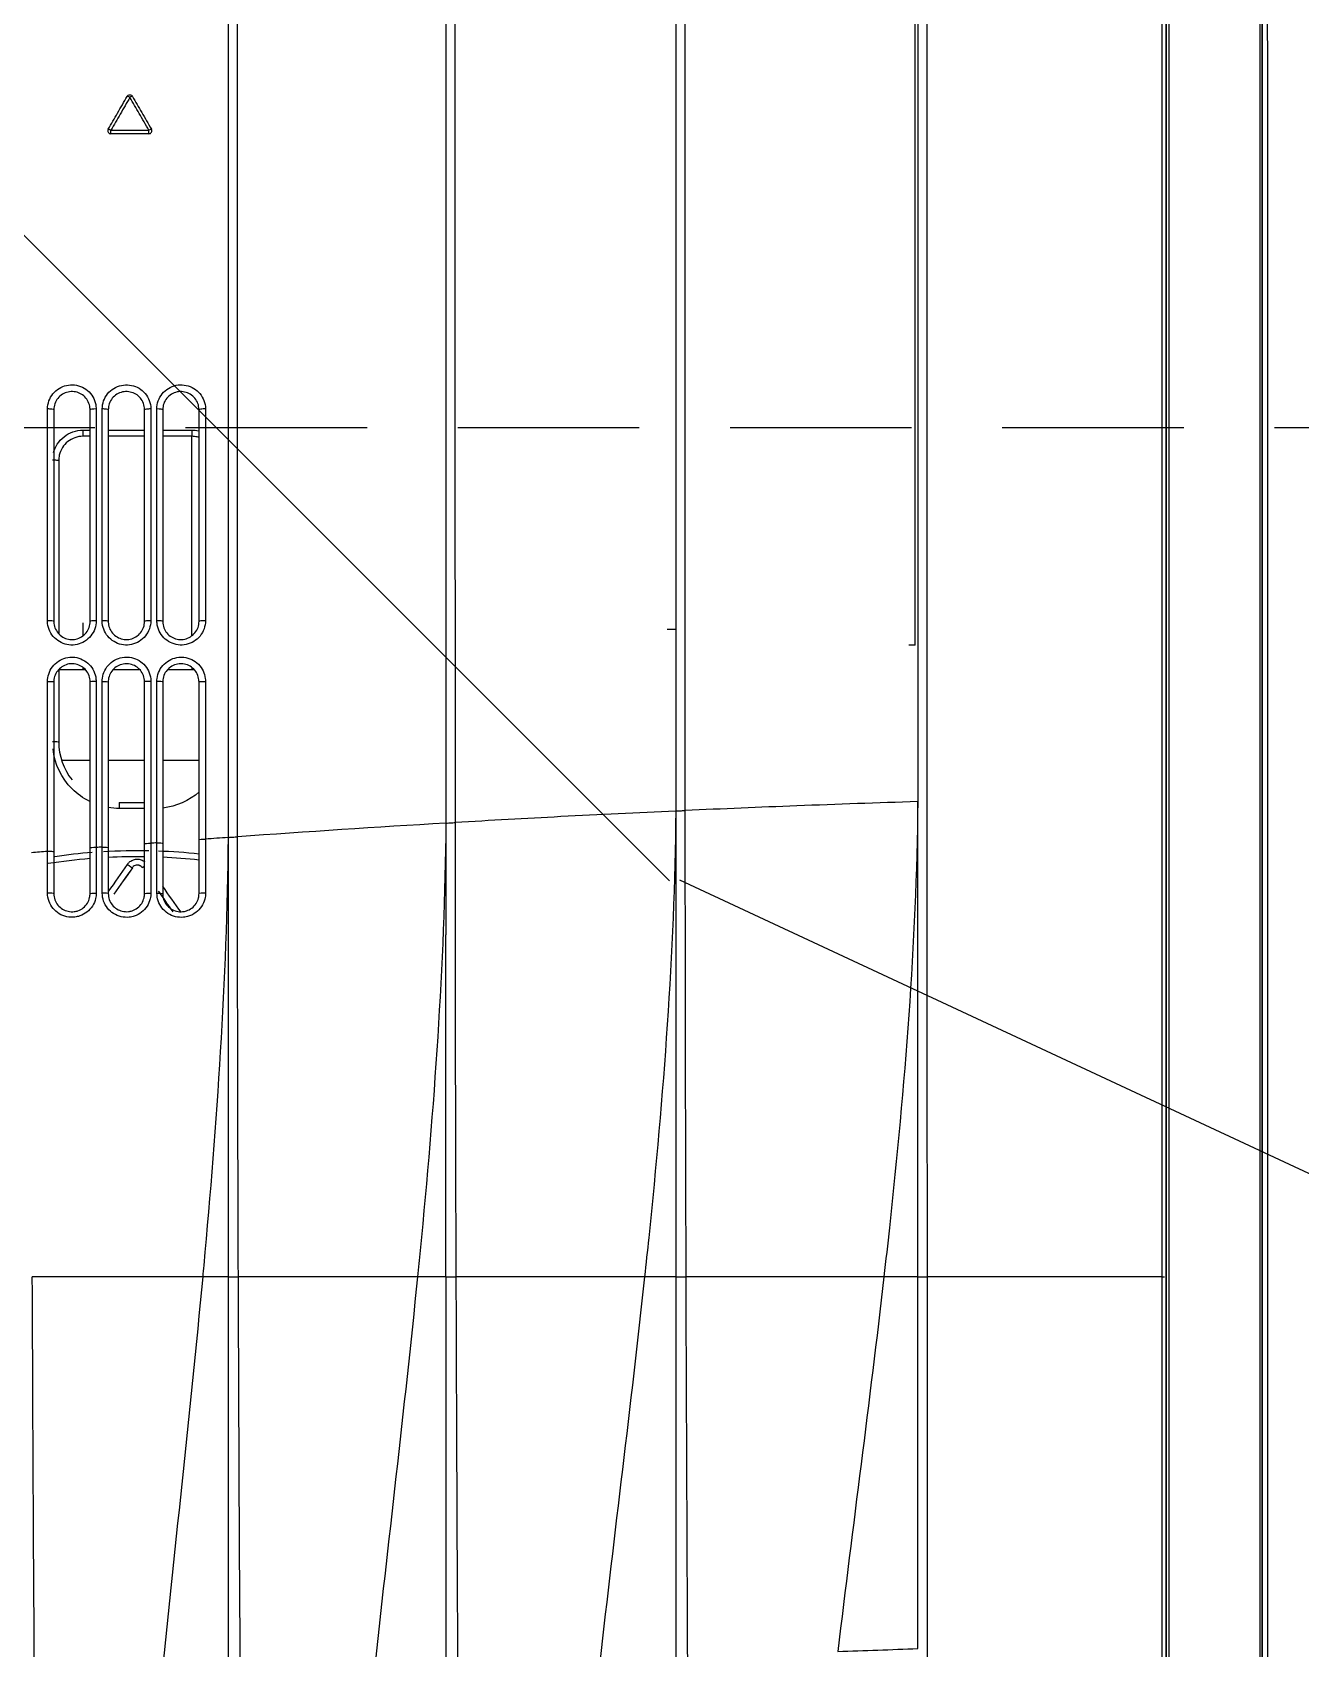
# Model space of a CAD drawing. Header units: millimetres. Extents: x 346859 to 753976, y -86090 to 5333.
# Drawn here: x 434606 to 434704.1, y -12684.1 to -12559 of the extents above; entities that cross this region are included whole.
import ezdxf

# ---------------------------------------------------------------- set-up
doc = ezdxf.new("R2010")
doc.units = ezdxf.units.MM
doc.header["$LTSCALE"] = 60
doc.linetypes.add('HIDDEN', pattern=[0.375, 0.25, -0.125])
doc.layers.add('06-LIGHT', color=4, linetype='Continuous')
doc.layers.add('HAT', color=8, linetype='Continuous')

# ---------------------------------------------------------------- blocks, each defined once
blk = doc.blocks.new('cjswjdeh')
at = {"layer": 'HAT', "transparency": 33554687}
h = blk.add_hatch(dxfattribs=at)
h.set_pattern_fill('WOOD2', color=8, scale=15, angle=45)
h.set_pattern_definition([(153.4349, (25870.05, -56.33), (-808.222738, 269.40823), [144.5792, -1060.24832]), (184.3987, (25740.73, 8.325), (-2963.484369, -269.4073056), [70.25297, -3442.39367]), (181.8476, (25940.092, 272.345), (-7812.8229254, -269.40625675), [167.11955, -8188.86272]), (154.9831, (25773.06, 266.957), (-2963.4845503, 1347.0387427), [89.1898, -4370.3009]), (135, (25961.64, 35.27), (-538.81537, 5e-14), [76.2, -304.8]), (163.4429, (25907.763, 89.147), (5388.15302737, -1616.4487762), [207.9856, -10191.2905]), (129.2894, (25708.4, 148.417), (2155.2609596, -2694.0770352), [76.58024, -3752.42252]), (174.8056, (25659.91, 207.687), (2424.669286, -269.406506), [59.5141, -2916.19114])])
h.paths.add_polyline_path([(435800.21, 44943.16), (434453.21, 44943.16), (434453.21, 44243.16), (435800.21, 44243.16)])
h.paths.add_polyline_path([(434706.71, 44315.22), (435546.71, 44315.22), (435546.71, 44735.22), (434706.71, 44735.22)], flags=16)
blk = doc.blocks.new('*U26')
at = {"color": 8}
for p, q in [((59.94, 103.51), (59.94, 105.68)), ((67.44, 103.1), (67.44, 106.1)), ((57.11, 105.5), (40.66, 105.5)), ((59.79, 105.5), (59.94, 105.5)), ((67.44, 98.6), (67.44, 101.6)), ((59.94, 99.02), (59.94, 101.18)), ((76.32, 101.41), (76.32, 101.41)), ((76.32, 100.59), (76.32, 100.59)), ((56.09, 96.5), (57.14, 96.5)), ((59.79, 96.5), (59.94, 96.5)), ((59.94, 94.5), (59.94, 96.69)), ((67.44, 94.76), (67.44, 97.1))]:
    blk.add_line(p, q, dxfattribs=at)
at = {"color": 1, "linetype": 'HIDDEN'}
blk.add_lwpolyline([(1179.94, 464.99), (1179.94, 14.99), (39.94, 14.99), (39.94, 464.99)], close=True, dxfattribs=at)
at = {"color": 8}
for centre, start, end in [((15.4, 101.95), 0, 120), ((15.4, 98.81), 240, 0)]:
    blk.add_arc(centre, 0.25, start, end, dxfattribs=at)
at = {"color": 8, "extrusion": (0, 0, -1)}
blk.add_arc((-12.68, 100.38), 0.25, 300, 60, dxfattribs=at)
at = {"color": 8}
for centre, major_axis, ratio, start_param, end_param in [((38.46, 106.6), (0, -0.5), 0.120491, 4.644768, 6.283185), ((55.96, 106.6), (0, -0.5), 0.102549, 4.642806, 6.283185), ((40.16, 105.5), (-0.5, 0), 0.00112, 1.53589, 3.141593), ((77.46, 101), (70.96, 49.99), 0.017143, 1.522775, 1.553151), ((38.46, 102.6), (0, -0.5), 0.120705, 3.141593, 4.677658), ((55.96, 102.6), (0, -0.5), 0.103019, 3.141593, 4.676553), ((77.75, 100.59), (70.96, 49.48), 0.017199, 1.527422, 1.551665), ((78.31, 101), (70.25, 48.99), 0.017199, 1.535103, 1.559588), ((15.4, 101.95), (0.125, -0.217), 0.116328, 3.141593, 4.612423), ((15.4, 101.95), (-0.25, 0), 0.028883, 3.141593, 4.863098), ((38.46, 102.1), (0, -0.5), 0.120719, 4.68176, 6.283185), ((55.96, 102.1), (0, -0.5), 0.103065, 4.680761, 6.283185), ((76.03, 101.82), (-0.286, 0.41), 0.038088, 3.171638, 4.101454), ((12.68, 100.38), (0.125, -0.217), 0.126402, 3.141593, 4.620752), ((12.68, 100.38), (-0.125, -0.217), 0.14247, 4.775685, 6.283185), ((76.03, 100.18), (0.286, 0.41), 0.038088, 4.71878, 6.25314), ((77.75, 101.41), (-70.96, 49.48), 0.017199, 1.562687, 1.59367), ((78.31, 101), (-70.25, 48.99), 0.017199, 1.554496, 1.585784), ((71.44, 99.5), (-0.5, 0), 0.00112, 0, 1.53589), ((77.46, 101), (-70.96, 49.99), 0.017143, 1.563014, 1.594553), ((15.4, 98.81), (-0.125, -0.217), 0.132333, 4.784137, 6.283185), ((15.4, 98.81), (0.25, 0), 0.003959, 0, 1.721518), ((38.46, 98.1), (0, -0.5), 0.120738, 3.141593, 4.714524), ((38.46, 97.6), (0, -0.5), 0.120728, 4.718615, 6.283185), ((55.96, 98.1), (0, -0.5), 0.10333, 3.141593, 4.714382), ((55.96, 97.6), (0, 0.5), 0.10335, 1.576989, 3.141593), ((40.16, 96.5), (-0.5, 0), 0.00112, 1.53589, 3.141593), ((38.46, 93.6), (0, 0.5), 0.120552, 0, 1.609749), ((42.66, 94), (0, -0.5), 0.0349, 3.141593, 4.713595), ((55.96, 93.6), (0, -0.5), 0.103408, 3.141593, 4.75217), ((65.94, 94), (0, -0.5), 0.0349, 3.141593, 4.713595)]:
    blk.add_ellipse(centre, major_axis=major_axis, ratio=ratio, start_param=start_param, end_param=end_param, dxfattribs=at)
for points, knots in [([(0.9, 193.94), (5.81, 193.94), (10.75, 193.94), (20.63, 193.94), (25.58, 193.94), (40.44, 193.94), (50.37, 193.94), (80.23, 193.94), (100.21, 193.94), (140.17, 193.94), (160.16, 193.94), (200.13, 193.94), (220.12, 193.94), (320.05, 193.94), (400, 193.94), (479.94, 193.94)], [0, 0, 0, 0, 0.03125, 0.03125, 0.0625, 0.0625, 0.125, 0.125, 0.25, 0.25, 0.375, 0.375, 0.5, 0.5, 1, 1, 1, 1]), ([(479.94, 193.8), (400.01, 193.8), (320.07, 193.8), (220.16, 193.8), (200.17, 193.8), (160.21, 193.8), (140.22, 193.8), (100.27, 193.8), (80.31, 193.8), (50.44, 193.8), (40.5, 193.8), (25.63, 193.8), (20.67, 193.8), (10.79, 193.8), (5.84, 193.8), (0.95, 193.8)], [0, 0, 0, 0, 0.5, 0.5, 0.625, 0.625, 0.75, 0.75, 0.875, 0.875, 0.9375, 0.9375, 0.96875, 0.96875, 1, 1, 1, 1]), ([(1.03, 194.4), (4.91, 194.37), (8.8, 194.41), (16.61, 194.41), (20.52, 194.41), (32.26, 194.41), (40.12, 194.41), (63.7, 194.41), (79.47, 194.41), (111.03, 194.41), (126.83, 194.41), (158.43, 194.41), (174.24, 194.41), (190.04, 194.41)], [0, 0, 0, 0, 0.0625, 0.0625, 0.125, 0.125, 0.25, 0.25, 0.5, 0.5, 0.75, 0.75, 1, 1, 1, 1]), ([(189.04, 194), (186.07, 194), (183.09, 194), (160.13, 194), (140.14, 194), (100.18, 194), (80.2, 194), (50.34, 194), (40.41, 194), (25.55, 194), (20.6, 194), (10.93, 194), (6.2, 194), (1.5, 194)], [0, 0, 0, 0, 0.047401, 0.047401, 0.366063, 0.366063, 0.684724, 0.684724, 0.844055, 0.844055, 0.92372, 0.92372, 1, 1, 1, 1]), ([(1.05, 186.26), (5.95, 186.26), (10.89, 186.26), (20.78, 186.26), (25.73, 186.26), (40.61, 186.26), (50.55, 186.26), (80.42, 186.26), (100.38, 186.26), (140.31, 186.26), (160.28, 186.26), (200.24, 186.26), (220.22, 186.26), (320.11, 186.26), (400.03, 186.26), (479.94, 186.26)], [0, 0, 0, 0, 0.03125, 0.03125, 0.0625, 0.0625, 0.125, 0.125, 0.25, 0.25, 0.375, 0.375, 0.5, 0.5, 1, 1, 1, 1]), ([(479.94, 186.06), (400.03, 186.06), (320.12, 186.06), (220.24, 186.06), (200.26, 186.06), (160.31, 186.06), (140.32, 186.06), (100.39, 186.06), (80.43, 186.06), (50.57, 186.06), (40.64, 186.06), (25.77, 186.06), (20.81, 186.06), (10.93, 186.06), (5.99, 186.06), (1.09, 186.06)], [0, 0, 0, 0, 0.5, 0.5, 0.625, 0.625, 0.75, 0.75, 0.875, 0.875, 0.9375, 0.9375, 0.96875, 0.96875, 1, 1, 1, 1]), ([(2.84, 186.02), (7.73, 186.02), (12.66, 186.02), (22.51, 186.02), (27.44, 186.02), (42.25, 186.02), (52.15, 186.02), (81.91, 186.02), (101.8, 186.02), (141.56, 186.02), (161.46, 186.02), (201.24, 186.02), (221.14, 186.02), (320.6, 186.02), (400.17, 186.02), (479.74, 186.02)], [0, 0, 0, 0, 0.03125, 0.03125, 0.0625, 0.0625, 0.125, 0.125, 0.25, 0.25, 0.375, 0.375, 0.5, 0.5, 1, 1, 1, 1]), ([(110.14, 185.7), (92.03, 185.7), (73.95, 185.7), (46.89, 185.7), (37.88, 185.7), (20.18, 185.7), (11.47, 185.7), (2.83, 185.7)], [0, 0, 0, 0, 0.503675, 0.503675, 0.755513, 0.755513, 1, 1, 1, 1]), ([(190.37, 185.7), (187.64, 185.7), (184.9, 185.7), (171.66, 185.7), (161.16, 185.7), (143.9, 185.7), (137.14, 185.7), (123.64, 185.7), (116.89, 185.7), (110.14, 185.7)], [0, 0, 0, 0, 0.1022, 0.1022, 0.494985, 0.494985, 0.747578, 0.747578, 1, 1, 1, 1]), ([(110.14, 166.3), (91.98, 166.29), (73.83, 166.29), (46.68, 166.29), (37.64, 166.29), (19.62, 166.29), (10.61, 166.29), (1.69, 166.29)], [0, 0, 0, 0, 0.5, 0.5, 0.75, 0.75, 1, 1, 1, 1]), ([(110.14, 165.5), (110.14, 165.53), (110.14, 165.59), (110.14, 165.93), (110.14, 166.18), (110.14, 166.3)], [0, 0, 0, 0, 0.392645, 0.726209, 1, 1, 1, 1]), ([(190.88, 166.3), (177.42, 166.3), (163.96, 166.3), (137.05, 166.3), (123.59, 166.3), (110.14, 166.3)], [0, 0, 0, 0, 0.5, 0.5, 1, 1, 1, 1]), ([(1.84, 165.5), (7.54, 165.5), (13.28, 165.5), (24.76, 165.5), (30.51, 165.5), (47.77, 165.5), (59.31, 165.5), (70.86, 165.5)], [0, 0, 0, 0, 0.25, 0.25, 0.5, 0.5, 1, 1, 1, 1]), ([(57.94, 165.3), (48.98, 165.3), (40.03, 165.3), (22.17, 165.3), (13.25, 165.3), (4.39, 165.3)], [0, 0, 0, 0, 0.5, 0.5, 1, 1, 1, 1]), ([(70.86, 165.5), (70.97, 162.18), (71.19, 155.78), (71.46, 149.36), (71.6, 146.29)], [0, 0, 0, 0, 0.520592, 1, 1, 1, 1]), ([(70.86, 165.5), (82.61, 165.39), (95.74, 164.32), (108.79, 162.86), (110.14, 162.71)], [0, 0, 0, 0, 0.896674, 1, 1, 1, 1]), ([(110.14, 165.5), (108.71, 165.5), (99.42, 165.5), (90.14, 165.5), (82.3, 165.5)], [0, 0, 0, 0, 0.154173, 1, 1, 1, 1]), ([(110.14, 162.71), (110.14, 161.41), (110.14, 158.78), (110.14, 154.74), (110.14, 150.59), (110.14, 147.78), (110.14, 146.36)], [0, 0, 0, 0, 0.241342, 0.488803, 0.74188, 1, 1, 1, 1]), ([(71.6, 146.29), (60.01, 146.29), (48.45, 146.29), (25.37, 146.29), (13.84, 146.29), (2.42, 146.29)], [0, 0, 0, 0, 0.5, 0.5, 1, 1, 1, 1]), ([(71.64, 145.5), (71.64, 145.51), (71.63, 145.54), (71.62, 145.72), (71.61, 145.98), (71.6, 146.19), (71.6, 146.29)], [0, 0, 0, 0, 0.261766, 0.499771, 0.747287, 1, 1, 1, 1]), ([(191.7, 146.67), (178.11, 146.67), (164.51, 146.6), (137.32, 146.47), (123.72, 146.4), (110.14, 146.36)], [0, 0, 0, 0, 0.5, 0.5, 1, 1, 1, 1]), ([(110.14, 145.5), (110.14, 145.53), (110.14, 145.59), (110.14, 145.97), (110.14, 146.24), (110.14, 146.36)], [0, 0, 0, 0, 0.391416, 0.725001, 1, 1, 1, 1]), ([(2.57, 145.5), (13.97, 145.5), (25.48, 145.5), (48.52, 145.5), (60.07, 145.5), (71.64, 145.5)], [0, 0, 0, 0, 0.5, 0.5, 1, 1, 1, 1]), ([(71.64, 145.5), (71.78, 142.34), (72.08, 136.27), (72.42, 130.19), (72.59, 127.29)], [0, 0, 0, 0, 0.521593, 1, 1, 1, 1]), ([(71.64, 145.5), (83.4, 145.39), (96.26, 144.4), (109.07, 143.04), (110.14, 142.93)], [0, 0, 0, 0, 0.916145, 1, 1, 1, 1]), ([(110.14, 142.93), (110.14, 141.69), (110.14, 139.2), (110.14, 135.36), (110.14, 131.4), (110.14, 128.71), (110.14, 127.36)], [0, 0, 0, 0, 0.240345, 0.487395, 0.740764, 1, 1, 1, 1]), ([(72.59, 127.29), (61, 127.29), (49.43, 127.28), (26.34, 127.28), (14.81, 127.28), (3.37, 127.28)], [0, 0, 0, 0, 0.5, 0.5, 1, 1, 1, 1]), ([(72.64, 126.5), (72.64, 126.52), (72.63, 126.57), (72.61, 126.88), (72.6, 127.15), (72.59, 127.29)], [0, 0, 0, 0, 0.341178, 0.674287, 1, 1, 1, 1]), ([(192.78, 127.69), (179, 127.69), (165.23, 127.62), (137.68, 127.47), (123.9, 127.4), (110.14, 127.36)], [0, 0, 0, 0, 0.5, 0.5, 1, 1, 1, 1]), ([(110.14, 126.5), (110.14, 126.53), (110.14, 126.59), (110.14, 126.97), (110.14, 127.24), (110.14, 127.36)], [0, 0, 0, 0, 0.391478, 0.72506, 1, 1, 1, 1]), ([(3.51, 126.5), (14.94, 126.5), (26.45, 126.5), (49.51, 126.5), (61.07, 126.5), (72.64, 126.5)], [0, 0, 0, 0, 0.5, 0.5, 1, 1, 1, 1]), ([(72.64, 126.5), (84.41, 126.39), (96.94, 125.47), (109.42, 124.23), (110.14, 124.16)], [0, 0, 0, 0, 0.941987, 1, 1, 1, 1]), ([(110.14, 124.16), (110.14, 122.99), (110.14, 120.62), (110.14, 116.97), (110.14, 113.2), (110.14, 110.64), (110.14, 109.35)], [0, 0, 0, 0, 0.239883, 0.486718, 0.740192, 1, 1, 1, 1]), ([(194.05, 109.71), (180.07, 109.71), (166.08, 109.64), (138.1, 109.48), (124.11, 109.4), (110.14, 109.35)], [0, 0, 0, 0, 0.5, 0.5, 1, 1, 1, 1]), ([(73.77, 109.28), (62.17, 109.28), (50.59, 109.28), (27.49, 109.27), (15.95, 109.27), (4.49, 109.27)], [0, 0, 0, 0, 0.5, 0.5, 1, 1, 1, 1]), ([(4.63, 108.5), (16.08, 108.5), (27.6, 108.5), (50.68, 108.5), (62.24, 108.5), (73.83, 108.5)], [0, 0, 0, 0, 0.5, 0.5, 1, 1, 1, 1]), ([(73.83, 108.5), (73.82, 108.52), (73.82, 108.56), (73.79, 108.87), (73.78, 109.15), (73.77, 109.28)], [0, 0, 0, 0, 0.336576, 0.66963, 1, 1, 1, 1]), ([(73.83, 108.5), (85.61, 108.39), (97.74, 107.55), (109.83, 106.43), (110.14, 106.4)], [0, 0, 0, 0, 0.974091, 1, 1, 1, 1]), ([(110.14, 108.5), (110.14, 108.53), (110.14, 108.59), (110.14, 108.97), (110.14, 109.23), (110.14, 109.35)], [0, 0, 0, 0, 0.391619, 0.725197, 1, 1, 1, 1]), ([(38.4, 102.61), (38.18, 102.61), (37.95, 102.65), (37.52, 102.81), (37.32, 102.92), (36.97, 103.2), (36.82, 103.38), (36.58, 103.77), (36.49, 103.98), (36.4, 104.42), (36.39, 104.66), (36.45, 105.1), (36.52, 105.32), (36.72, 105.72), (36.85, 105.91), (37.17, 106.22), (37.36, 106.35), (37.76, 106.54), (37.98, 106.6), (38.27, 106.63), (38.34, 106.63), (38.4, 106.63)], [0, 0, 0, 0, 0.108501, 0.108501, 0.217078, 0.217078, 0.325752, 0.325752, 0.434077, 0.434077, 0.541746, 0.541746, 0.648671, 0.648671, 0.755015, 0.755015, 0.861181, 0.861181, 0.967704, 0.967704, 1, 1, 1, 1]), ([(38.46, 106.1), (38.41, 106.1), (38.36, 106.09), (38.15, 106.07), (37.98, 106.03), (37.68, 105.89), (37.54, 105.79), (37.3, 105.56), (37.2, 105.42), (37.05, 105.12), (37, 104.95), (36.96, 104.62), (36.96, 104.45), (37.03, 104.12), (37.1, 103.96), (37.28, 103.67), (37.39, 103.54), (37.65, 103.32), (37.81, 103.24), (38.12, 103.13), (38.3, 103.1), (38.46, 103.1)], [0, 0, 0, 0, 0.032428, 0.032428, 0.139186, 0.139186, 0.24526, 0.24526, 0.35125, 0.35125, 0.457712, 0.457712, 0.565001, 0.565001, 0.673185, 0.673185, 0.782019, 0.782019, 0.891004, 0.891004, 1, 1, 1, 1]), ([(38.4, 106.63), (38.74, 106.63), (39.07, 106.63), (40.72, 106.63), (42.05, 106.63), (47.55, 106.63), (51.73, 106.63), (55.91, 106.63)], [0, 0, 0, 0, 0.056756, 0.056756, 0.283781, 0.283781, 1, 1, 1, 1]), ([(40.15, 105.5), (40.15, 105.68), (40.17, 105.87), (40.21, 106.06), (40.22, 106.08), (40.22, 106.1)], [0, 0, 0, 0, 0.90979, 0.90979, 1, 1, 1, 1]), ([(40.76, 106.1), (40.74, 106.05), (40.73, 105.99), (40.68, 105.79), (40.66, 105.65), (40.66, 105.5)], [0, 0, 0, 0, 0.282022, 0.282022, 1, 1, 1, 1]), ([(55.91, 106.63), (56.14, 106.63), (56.37, 106.59), (56.79, 106.44), (56.99, 106.33), (57.35, 106.05), (57.5, 105.87), (57.74, 105.48), (57.82, 105.27), (57.92, 104.83), (57.93, 104.59), (57.87, 104.15), (57.8, 103.93), (57.6, 103.53), (57.47, 103.34), (57.15, 103.03), (56.96, 102.9), (56.56, 102.71), (56.34, 102.65), (56.05, 102.62), (55.98, 102.62), (55.91, 102.62)], [0, 0, 0, 0, 0.108185, 0.108185, 0.216425, 0.216425, 0.325056, 0.325056, 0.433562, 0.433562, 0.541346, 0.541346, 0.64822, 0.64822, 0.754494, 0.754494, 0.860743, 0.860743, 0.967469, 0.967469, 1, 1, 1, 1]), ([(55.96, 103.1), (56.02, 103.1), (56.07, 103.1), (56.29, 103.12), (56.45, 103.17), (56.75, 103.31), (56.89, 103.41), (57.13, 103.64), (57.23, 103.78), (57.38, 104.08), (57.43, 104.24), (57.47, 104.58), (57.47, 104.75), (57.4, 105.08), (57.33, 105.24), (57.15, 105.53), (57.04, 105.66), (56.77, 105.87), (56.62, 105.96), (56.31, 106.07), (56.13, 106.1), (55.96, 106.1)], [0, 0, 0, 0, 0.032628, 0.032628, 0.139536, 0.139536, 0.245702, 0.245702, 0.351641, 0.351641, 0.458067, 0.458067, 0.565498, 0.565498, 0.673919, 0.673919, 0.782769, 0.782769, 0.891417, 0.891417, 1, 1, 1, 1]), ([(60.92, 102.62), (60.84, 102.62), (60.76, 102.62), (60.46, 102.66), (60.24, 102.72), (59.84, 102.92), (59.65, 103.05), (59.33, 103.38), (59.2, 103.57), (59.01, 103.98), (58.95, 104.2), (58.91, 104.57), (58.91, 104.71), (58.95, 105.07), (59.02, 105.3), (59.21, 105.7), (59.35, 105.89), (59.66, 106.2), (59.85, 106.34), (60.25, 106.53), (60.47, 106.59), (60.76, 106.63), (60.84, 106.63), (60.92, 106.63)], [0, 0, 0, 0, 0.036246, 0.036246, 0.144196, 0.144196, 0.252559, 0.252559, 0.361022, 0.361022, 0.469276, 0.469276, 0.536851, 0.536851, 0.643802, 0.643802, 0.750668, 0.750668, 0.857276, 0.857276, 0.963954, 0.963954, 1, 1, 1, 1]), ([(60.96, 106.1), (60.91, 106.1), (60.85, 106.09), (60.63, 106.07), (60.46, 106.02), (60.16, 105.88), (60.02, 105.78), (59.79, 105.54), (59.69, 105.4), (59.54, 105.1), (59.49, 104.93), (59.46, 104.66), (59.46, 104.55), (59.49, 104.28), (59.54, 104.11), (59.68, 103.81), (59.78, 103.67), (60.02, 103.42), (60.16, 103.32), (60.46, 103.18), (60.63, 103.13), (60.85, 103.1), (60.91, 103.1), (60.96, 103.1)], [0, 0, 0, 0, 0.03612, 0.03612, 0.142967, 0.142967, 0.249485, 0.249485, 0.356064, 0.356064, 0.462661, 0.462661, 0.530041, 0.530041, 0.638131, 0.638131, 0.746663, 0.746663, 0.855313, 0.855313, 0.96366, 0.96366, 1, 1, 1, 1]), ([(60.92, 106.63), (61.25, 106.63), (61.58, 106.63), (63.24, 106.63), (64.57, 106.63), (68.58, 106.63), (71.27, 106.63), (73.96, 106.63), (73.96, 106.63), (73.96, 106.63)], [0, 0, 0, 0, 0.076326, 0.076326, 0.381632, 0.381632, 0.999995, 0.999995, 1, 1, 1, 1]), ([(73.96, 106.63), (73.96, 106.63), (73.96, 106.63), (74.3, 106.63), (74.63, 106.63), (76.12, 106.63), (77.27, 106.64), (78.43, 106.64)], [0, 0, 0, 0, 0.000013, 0.000013, 0.223182, 0.223182, 1, 1, 1, 1]), ([(78.43, 106.64), (78.59, 106.64), (78.76, 106.62), (79.14, 106.52), (79.35, 106.43), (79.72, 106.18), (79.89, 106.02), (80.16, 105.66), (80.27, 105.46), (80.38, 105.1), (80.41, 104.96), (80.44, 104.6), (80.43, 104.37), (80.32, 103.93), (80.23, 103.72), (79.98, 103.34), (79.83, 103.17), (79.47, 102.9), (79.27, 102.79), (78.86, 102.65), (78.64, 102.62), (78.43, 102.62)], [0, 0, 0, 0, 0.077851, 0.077851, 0.185317, 0.185317, 0.293315, 0.293315, 0.401647, 0.401647, 0.469766, 0.469766, 0.577002, 0.577002, 0.684259, 0.684259, 0.791133, 0.791133, 0.897844, 0.897844, 1, 1, 1, 1]), ([(78.46, 103.1), (78.62, 103.1), (78.79, 103.12), (79.1, 103.23), (79.25, 103.31), (79.51, 103.51), (79.63, 103.64), (79.81, 103.92), (79.88, 104.08), (79.96, 104.4), (79.97, 104.57), (79.95, 104.85), (79.92, 104.95), (79.84, 105.22), (79.76, 105.37), (79.56, 105.64), (79.43, 105.76), (79.15, 105.94), (78.99, 106.01), (78.71, 106.08), (78.59, 106.1), (78.46, 106.1)], [0, 0, 0, 0, 0.102245, 0.102245, 0.208882, 0.208882, 0.315495, 0.315495, 0.422426, 0.422426, 0.529438, 0.529438, 0.597522, 0.597522, 0.705987, 0.705987, 0.814273, 0.814273, 0.922037, 0.922037, 1, 1, 1, 1]), ([(110.14, 106.4), (110.14, 105.29), (110.14, 103.05), (110.14, 99.58), (110.14, 96), (110.14, 93.56), (110.14, 92.32)], [0, 0, 0, 0, 0.238876, 0.485318, 0.739101, 1, 1, 1, 1]), ([(40.66, 105.5), (40.66, 105.17), (40.66, 104.83), (40.66, 104.03), (40.66, 103.57), (40.66, 103.1)], [0, 0, 0, 0, 0.416195, 0.416195, 1, 1, 1, 1]), ([(12.56, 100.6), (13, 100.85), (13.44, 101.11), (14.35, 101.63), (14.81, 101.9), (15.27, 102.16)], [0, 0, 0, 0, 0.489286, 0.489286, 1, 1, 1, 1]), ([(15.36, 101.96), (14.9, 101.69), (14.43, 101.42), (13.53, 100.9), (13.09, 100.64), (12.64, 100.39)], [0, 0, 0, 0, 0.510714, 0.510714, 1, 1, 1, 1]), ([(15.36, 98.82), (15.36, 99.34), (15.36, 99.86), (15.36, 100.91), (15.36, 101.43), (15.36, 101.96)], [0, 0, 0, 0, 0.50116, 0.50116, 1, 1, 1, 1]), ([(15.65, 101.95), (15.65, 101.43), (15.65, 100.91), (15.65, 99.86), (15.65, 99.34), (15.65, 98.81)], [0, 0, 0, 0, 0.498839, 0.498839, 1, 1, 1, 1]), ([(38.4, 98.1), (38.18, 98.1), (37.95, 98.14), (37.53, 98.29), (37.32, 98.4), (36.97, 98.68), (36.82, 98.86), (36.58, 99.24), (36.5, 99.46), (36.4, 99.9), (36.39, 100.13), (36.45, 100.57), (36.51, 100.79), (36.71, 101.19), (36.84, 101.38), (37.16, 101.69), (37.35, 101.82), (37.75, 102.02), (37.97, 102.08), (38.26, 102.11), (38.33, 102.11), (38.4, 102.11)], [0, 0, 0, 0, 0.108286, 0.108286, 0.21667, 0.21667, 0.324851, 0.324851, 0.432489, 0.432489, 0.539562, 0.539562, 0.646218, 0.646218, 0.752731, 0.752731, 0.859444, 0.859444, 0.966684, 0.966684, 1, 1, 1, 1]), ([(38.46, 101.6), (38.41, 101.6), (38.36, 101.59), (38.14, 101.57), (37.98, 101.53), (37.67, 101.38), (37.53, 101.28), (37.29, 101.05), (37.19, 100.91), (37.05, 100.61), (37, 100.45), (36.96, 100.12), (36.96, 99.94), (37.03, 99.61), (37.1, 99.45), (37.28, 99.17), (37.39, 99.04), (37.65, 98.82), (37.81, 98.74), (38.12, 98.63), (38.3, 98.6), (38.46, 98.6)], [0, 0, 0, 0, 0.033474, 0.033474, 0.14108, 0.14108, 0.247873, 0.247873, 0.354169, 0.354169, 0.460411, 0.460411, 0.567043, 0.567043, 0.674393, 0.674393, 0.782562, 0.782562, 0.891233, 0.891233, 1, 1, 1, 1]), ([(55.91, 102.62), (55.58, 102.62), (55.25, 102.62), (53.59, 102.62), (52.27, 102.62), (46.76, 102.62), (42.58, 102.61), (38.4, 102.61)], [0, 0, 0, 0, 0.056754, 0.056754, 0.283773, 0.283773, 1, 1, 1, 1]), ([(38.4, 102.11), (38.74, 102.11), (39.07, 102.11), (40.72, 102.11), (42.05, 102.11), (47.55, 102.11), (51.73, 102.11), (55.91, 102.11)], [0, 0, 0, 0, 0.056754, 0.056754, 0.283772, 0.283772, 1, 1, 1, 1]), ([(40.15, 98.6), (40.15, 99.56), (40.15, 100.53), (40.15, 101.53), (40.15, 101.56), (40.15, 101.6)], [0, 0, 0, 0, 0.967399, 0.967399, 1, 1, 1, 1]), ([(40.66, 101.6), (40.66, 101.23), (40.66, 100.87), (40.66, 99.87), (40.66, 99.23), (40.66, 98.6)], [0, 0, 0, 0, 0.365767, 0.365767, 1, 1, 1, 1]), ([(55.91, 102.11), (56.14, 102.11), (56.37, 102.07), (56.79, 101.92), (56.99, 101.81), (57.34, 101.53), (57.5, 101.35), (57.73, 100.97), (57.82, 100.75), (57.92, 100.31), (57.93, 100.08), (57.87, 99.64), (57.81, 99.42), (57.61, 99.02), (57.48, 98.83), (57.16, 98.52), (56.97, 98.39), (56.57, 98.19), (56.35, 98.13), (56.05, 98.1), (55.98, 98.1), (55.91, 98.1)], [0, 0, 0, 0, 0.108108, 0.108108, 0.216298, 0.216298, 0.324535, 0.324535, 0.432347, 0.432347, 0.539476, 0.539476, 0.646052, 0.646052, 0.752517, 0.752517, 0.859336, 0.859336, 0.966737, 0.966737, 1, 1, 1, 1]), ([(55.96, 98.6), (56.02, 98.6), (56.07, 98.6), (56.29, 98.62), (56.46, 98.67), (56.76, 98.81), (56.9, 98.91), (57.14, 99.15), (57.24, 99.28), (57.38, 99.58), (57.43, 99.75), (57.47, 100.08), (57.47, 100.25), (57.39, 100.58), (57.33, 100.74), (57.15, 101.03), (57.04, 101.16), (56.77, 101.37), (56.62, 101.46), (56.3, 101.57), (56.13, 101.6), (55.96, 101.6)], [0, 0, 0, 0, 0.033385, 0.033385, 0.141099, 0.141099, 0.248011, 0.248011, 0.354289, 0.354289, 0.460473, 0.460473, 0.56718, 0.56718, 0.674743, 0.674743, 0.783016, 0.783016, 0.891497, 0.891497, 1, 1, 1, 1]), ([(60.92, 98.1), (60.83, 98.1), (60.75, 98.1), (60.44, 98.14), (60.22, 98.21), (59.82, 98.41), (59.63, 98.55), (59.32, 98.88), (59.19, 99.07), (59, 99.48), (58.94, 99.7), (58.91, 100.07), (58.91, 100.21), (58.96, 100.57), (59.02, 100.79), (59.22, 101.19), (59.35, 101.38), (59.67, 101.69), (59.86, 101.83), (60.26, 102.02), (60.49, 102.08), (60.78, 102.11), (60.85, 102.11), (60.92, 102.11)], [0, 0, 0, 0, 0.03981, 0.03981, 0.148007, 0.148007, 0.256203, 0.256203, 0.364183, 0.364183, 0.471842, 0.471842, 0.538525, 0.538525, 0.645662, 0.645662, 0.752693, 0.752693, 0.859719, 0.859719, 0.967018, 0.967018, 1, 1, 1, 1]), ([(60.96, 101.6), (60.91, 101.6), (60.86, 101.59), (60.64, 101.57), (60.48, 101.53), (60.17, 101.38), (60.03, 101.28), (59.79, 101.05), (59.69, 100.91), (59.55, 100.61), (59.5, 100.44), (59.46, 100.17), (59.46, 100.07), (59.49, 99.8), (59.53, 99.63), (59.67, 99.32), (59.77, 99.18), (60, 98.94), (60.14, 98.83), (60.44, 98.68), (60.61, 98.63), (60.84, 98.6), (60.9, 98.6), (60.96, 98.6)], [0, 0, 0, 0, 0.03307, 0.03307, 0.140669, 0.140669, 0.24776, 0.24776, 0.354618, 0.354618, 0.461426, 0.461426, 0.527881, 0.527881, 0.635258, 0.635258, 0.743152, 0.743152, 0.851512, 0.851512, 0.960069, 0.960069, 1, 1, 1, 1]), ([(74.26, 102.62), (74.26, 102.62), (74.26, 102.62), (73.93, 102.62), (73.6, 102.62), (71.94, 102.62), (70.61, 102.62), (66.49, 102.62), (63.7, 102.62), (60.92, 102.62)], [0, 0, 0, 0, 0.000004, 0.000004, 0.074608, 0.074608, 0.373021, 0.373021, 1, 1, 1, 1]), ([(60.92, 102.11), (61.25, 102.11), (61.58, 102.11), (63.24, 102.11), (64.57, 102.11), (68.69, 102.11), (71.5, 102.11), (74.3, 102.11), (74.3, 102.11), (74.3, 102.11)], [0, 0, 0, 0, 0.074389, 0.074389, 0.371944, 0.371944, 0.999996, 0.999996, 1, 1, 1, 1]), ([(70.94, 99.5), (70.94, 99.83), (70.94, 100.17), (70.94, 100.87), (70.94, 101.23), (70.94, 101.6)], [0, 0, 0, 0, 0.476796, 0.476796, 1, 1, 1, 1]), ([(71.42, 101.6), (71.42, 101.56), (71.42, 101.53), (71.42, 100.83), (71.42, 100.17), (71.42, 99.5)], [0, 0, 0, 0, 0.046661, 0.046661, 1, 1, 1, 1]), ([(78.43, 102.62), (78.1, 102.62), (77.76, 102.62), (76.37, 102.62), (75.32, 102.62), (74.26, 102.62), (74.26, 102.62), (74.26, 102.62)], [0, 0, 0, 0, 0.239348, 0.239348, 0.999986, 0.999986, 1, 1, 1, 1]), ([(74.3, 102.11), (74.3, 102.11), (74.3, 102.11), (74.63, 102.11), (74.97, 102.11), (76.34, 102.12), (77.38, 102.12), (78.43, 102.12)], [0, 0, 0, 0, 0.000014, 0.000014, 0.241602, 0.241602, 1, 1, 1, 1]), ([(76.05, 100.17), (75.99, 100.22), (75.93, 100.27), (75.8, 100.41), (75.74, 100.51), (75.65, 100.72), (75.63, 100.83), (75.62, 101.02), (75.62, 101.09), (75.65, 101.27), (75.69, 101.38), (75.77, 101.52), (75.79, 101.57), (75.82, 101.61)], [0, 0, 0, 0, 0.145885, 0.145885, 0.355443, 0.355443, 0.565518, 0.565518, 0.695707, 0.695707, 0.906755, 0.906755, 1, 1, 1, 1]), ([(78.43, 102.12), (78.58, 102.12), (78.74, 102.1), (79.11, 102.01), (79.32, 101.92), (79.7, 101.68), (79.87, 101.52), (80.14, 101.16), (80.25, 100.96), (80.37, 100.61), (80.4, 100.47), (80.44, 100.11), (80.43, 99.88), (80.33, 99.44), (80.24, 99.23), (80, 98.85), (79.85, 98.68), (79.5, 98.4), (79.3, 98.29), (78.88, 98.14), (78.65, 98.1), (78.43, 98.1)], [0, 0, 0, 0, 0.073729, 0.073729, 0.181483, 0.181483, 0.289444, 0.289444, 0.397393, 0.397393, 0.464668, 0.464668, 0.571754, 0.571754, 0.678827, 0.678827, 0.785803, 0.785803, 0.892946, 0.892946, 1, 1, 1, 1]), ([(78.46, 98.6), (78.63, 98.6), (78.8, 98.63), (79.12, 98.74), (79.27, 98.82), (79.53, 99.03), (79.64, 99.16), (79.82, 99.44), (79.89, 99.6), (79.96, 99.92), (79.97, 100.1), (79.94, 100.37), (79.92, 100.47), (79.83, 100.73), (79.75, 100.89), (79.54, 101.15), (79.42, 101.27), (79.13, 101.45), (78.97, 101.52), (78.7, 101.58), (78.58, 101.6), (78.46, 101.6)], [0, 0, 0, 0, 0.107278, 0.107278, 0.214509, 0.214509, 0.321349, 0.321349, 0.428125, 0.428125, 0.534902, 0.534902, 0.602044, 0.602044, 0.709956, 0.709956, 0.818084, 0.818084, 0.926117, 0.926117, 1, 1, 1, 1]), ([(12.64, 100.39), (13.1, 100.12), (13.57, 99.85), (14.47, 99.33), (14.91, 99.07), (15.36, 98.82)], [0, 0, 0, 0, 0.510078, 0.510078, 1, 1, 1, 1]), ([(76.32, 101.41), (76.3, 101.4), (76.28, 101.38), (76.23, 101.33), (76.19, 101.29), (76.14, 101.19), (76.12, 101.13), (76.1, 101.04), (76.1, 101.01), (76.11, 100.92), (76.12, 100.86), (76.16, 100.76), (76.19, 100.71), (76.26, 100.64), (76.29, 100.61), (76.32, 100.59)], [0, 0, 0, 0, 0.066277, 0.066277, 0.243538, 0.243538, 0.419249, 0.419249, 0.527308, 0.527308, 0.701967, 0.701967, 0.877213, 0.877213, 1, 1, 1, 1]), ([(76.32, 101.41), (76.27, 101.38), (76.23, 101.34), (76.17, 101.25), (76.14, 101.19), (76.11, 101.09), (76.1, 101.03), (76.11, 100.92), (76.12, 100.86), (76.16, 100.76), (76.19, 100.71), (76.26, 100.64), (76.29, 100.61), (76.32, 100.59)], [0, 0, 0, 0, 0.175877, 0.175877, 0.351794, 0.351794, 0.527146, 0.527146, 0.701996, 0.701996, 0.876911, 0.876911, 1, 1, 1, 1]), ([(15.27, 98.6), (14.83, 98.85), (14.38, 99.11), (13.48, 99.63), (13.02, 99.9), (12.56, 100.16)], [0, 0, 0, 0, 0.489926, 0.489926, 1, 1, 1, 1]), ([(38.4, 93.58), (38.18, 93.58), (37.95, 93.62), (37.53, 93.77), (37.33, 93.88), (36.98, 94.16), (36.82, 94.34), (36.59, 94.72), (36.5, 94.93), (36.4, 95.37), (36.39, 95.6), (36.44, 96.04), (36.51, 96.26), (36.7, 96.67), (36.84, 96.85), (37.15, 97.17), (37.34, 97.3), (37.74, 97.49), (37.97, 97.56), (38.26, 97.59), (38.33, 97.59), (38.4, 97.59)], [0, 0, 0, 0, 0.107882, 0.107882, 0.215881, 0.215881, 0.323448, 0.323448, 0.430427, 0.430427, 0.537061, 0.537061, 0.643664, 0.643664, 0.750524, 0.750524, 0.857857, 0.857857, 0.965748, 0.965748, 1, 1, 1, 1]), ([(55.91, 98.1), (55.58, 98.1), (55.25, 98.1), (53.59, 98.1), (52.27, 98.1), (46.76, 98.1), (42.58, 98.1), (38.4, 98.1)], [0, 0, 0, 0, 0.056754, 0.056754, 0.28377, 0.28377, 1, 1, 1, 1]), ([(38.4, 97.59), (38.74, 97.59), (39.07, 97.59), (40.72, 97.59), (42.05, 97.59), (47.55, 97.59), (51.73, 97.59), (55.91, 97.59)], [0, 0, 0, 0, 0.056754, 0.056754, 0.283771, 0.283771, 1, 1, 1, 1]), ([(55.91, 97.59), (56.14, 97.59), (56.37, 97.56), (56.79, 97.41), (56.99, 97.29), (57.34, 97.01), (57.5, 96.84), (57.73, 96.45), (57.82, 96.24), (57.92, 95.8), (57.93, 95.57), (57.87, 95.13), (57.81, 94.91), (57.62, 94.51), (57.48, 94.32), (57.17, 94), (56.98, 93.87), (56.57, 93.68), (56.35, 93.61), (56.06, 93.58), (55.98, 93.58), (55.91, 93.58)], [0, 0, 0, 0, 0.10783, 0.10783, 0.215762, 0.215762, 0.323471, 0.323471, 0.430614, 0.430614, 0.537253, 0.537253, 0.64376, 0.64376, 0.750608, 0.750608, 0.858075, 0.858075, 0.966084, 0.966084, 1, 1, 1, 1]), ([(60.92, 93.58), (60.82, 93.58), (60.73, 93.58), (60.42, 93.63), (60.2, 93.7), (59.8, 93.91), (59.61, 94.04), (59.31, 94.37), (59.18, 94.57), (59, 94.98), (58.94, 95.2), (58.91, 95.56), (58.91, 95.7), (58.96, 96.06), (59.03, 96.28), (59.23, 96.68), (59.36, 96.87), (59.68, 97.18), (59.87, 97.31), (60.28, 97.5), (60.5, 97.56), (60.79, 97.59), (60.85, 97.59), (60.92, 97.59)], [0, 0, 0, 0, 0.043237, 0.043237, 0.151417, 0.151417, 0.259221, 0.259221, 0.366628, 0.366628, 0.473779, 0.473779, 0.539795, 0.539795, 0.647301, 0.647301, 0.754686, 0.754686, 0.862228, 0.862228, 0.97008, 0.97008, 1, 1, 1, 1]), ([(74.62, 98.1), (74.62, 98.1), (74.62, 98.1), (74.28, 98.1), (73.95, 98.1), (72.29, 98.1), (70.96, 98.1), (66.73, 98.1), (63.82, 98.1), (60.92, 98.1)], [0, 0, 0, 0, 0.000004, 0.000004, 0.072684, 0.072684, 0.363403, 0.363403, 1, 1, 1, 1]), ([(60.92, 97.59), (61.25, 97.59), (61.58, 97.59), (63.24, 97.59), (64.56, 97.59), (68.81, 97.59), (71.73, 97.6), (74.66, 97.6), (74.66, 97.6), (74.66, 97.6)], [0, 0, 0, 0, 0.072467, 0.072467, 0.362336, 0.362336, 0.999996, 0.999996, 1, 1, 1, 1]), ([(78.43, 98.1), (78.09, 98.1), (77.76, 98.1), (76.49, 98.1), (75.55, 98.1), (74.62, 98.1), (74.62, 98.1), (74.62, 98.1)], [0, 0, 0, 0, 0.261588, 0.261588, 0.999984, 0.999984, 1, 1, 1, 1]), ([(74.66, 97.6), (74.66, 97.6), (74.66, 97.6), (74.99, 97.6), (75.32, 97.6), (76.58, 97.6), (77.5, 97.6), (78.43, 97.6)], [0, 0, 0, 0, 0.000016, 0.000016, 0.264399, 0.264399, 1, 1, 1, 1]), ([(78.43, 97.6), (78.57, 97.6), (78.72, 97.58), (79.09, 97.5), (79.3, 97.41), (79.68, 97.17), (79.85, 97.01), (80.13, 96.66), (80.24, 96.46), (80.36, 96.11), (80.39, 95.97), (80.44, 95.61), (80.43, 95.38), (80.33, 94.94), (80.25, 94.73), (80.01, 94.35), (79.86, 94.18), (79.52, 93.89), (79.32, 93.78), (78.89, 93.62), (78.66, 93.58), (78.42, 93.58)], [0, 0, 0, 0, 0.070469, 0.070469, 0.178273, 0.178273, 0.285981, 0.285981, 0.393451, 0.393451, 0.45984, 0.45984, 0.56702, 0.56702, 0.674158, 0.674158, 0.781457, 0.781457, 0.889124, 0.889124, 1, 1, 1, 1]), ([(38.46, 97.1), (38.41, 97.1), (38.36, 97.09), (38.14, 97.07), (37.97, 97.02), (37.67, 96.88), (37.53, 96.78), (37.29, 96.54), (37.19, 96.4), (37.04, 96.1), (36.99, 95.94), (36.96, 95.61), (36.96, 95.44), (37.04, 95.11), (37.1, 94.95), (37.28, 94.66), (37.39, 94.53), (37.66, 94.32), (37.81, 94.24), (38.13, 94.13), (38.3, 94.1), (38.46, 94.1)], [0, 0, 0, 0, 0.034419, 0.034419, 0.142762, 0.142762, 0.250327, 0.250327, 0.357125, 0.357125, 0.463407, 0.463407, 0.569594, 0.569594, 0.676176, 0.676176, 0.783568, 0.783568, 0.891704, 0.891704, 1, 1, 1, 1]), ([(42, 94.08), (41.76, 94.15), (41.53, 94.25), (41.08, 94.53), (40.87, 94.72), (40.52, 95.16), (40.38, 95.41), (40.2, 95.94), (40.15, 96.22), (40.15, 96.5)], [0, 0, 0, 0, 0.228215, 0.228215, 0.485519, 0.485519, 0.742758, 0.742758, 1, 1, 1, 1]), ([(40.66, 96.5), (40.66, 96.28), (40.7, 96.05), (40.85, 95.63), (40.96, 95.43), (41.24, 95.08), (41.41, 94.92), (41.79, 94.69), (42.01, 94.6), (42.37, 94.52), (42.52, 94.5), (42.66, 94.5)], [0, 0, 0, 0, 0.214742, 0.214742, 0.429493, 0.429493, 0.644321, 0.644321, 0.859295, 0.859295, 1, 1, 1, 1]), ([(55.96, 94.1), (56.02, 94.1), (56.07, 94.1), (56.29, 94.12), (56.46, 94.17), (56.76, 94.32), (56.9, 94.42), (57.14, 94.65), (57.24, 94.79), (57.39, 95.09), (57.43, 95.26), (57.47, 95.59), (57.47, 95.76), (57.39, 96.08), (57.33, 96.24), (57.15, 96.53), (57.04, 96.66), (56.77, 96.87), (56.62, 96.96), (56.3, 97.07), (56.13, 97.1), (55.96, 97.1)], [0, 0, 0, 0, 0.034044, 0.034044, 0.142449, 0.142449, 0.250168, 0.250168, 0.356996, 0.356996, 0.463211, 0.463211, 0.569418, 0.569418, 0.67619, 0.67619, 0.783761, 0.783761, 0.891835, 0.891835, 1, 1, 1, 1]), ([(60.96, 97.1), (60.92, 97.1), (60.87, 97.1), (60.66, 97.07), (60.49, 97.03), (60.18, 96.89), (60.04, 96.79), (59.8, 96.56), (59.7, 96.42), (59.55, 96.12), (59.5, 95.95), (59.47, 95.68), (59.46, 95.58), (59.48, 95.31), (59.53, 95.14), (59.66, 94.84), (59.76, 94.69), (59.99, 94.45), (60.13, 94.34), (60.43, 94.19), (60.59, 94.13), (60.83, 94.1), (60.9, 94.1), (60.96, 94.1)], [0, 0, 0, 0, 0.029999, 0.029999, 0.138229, 0.138229, 0.245973, 0.245973, 0.35332, 0.35332, 0.460576, 0.460576, 0.526373, 0.526373, 0.633179, 0.633179, 0.740371, 0.740371, 0.848192, 0.848192, 0.95664, 0.95664, 1, 1, 1, 1]), ([(70.85, 97.07), (70.59, 96.53), (70.23, 96.03), (68.93, 94.73), (67.75, 94.17), (66.5, 94.03)], [0, 0, 0, 0, 0.32606, 0.32606, 1, 1, 1, 1]), ([(78.46, 94.1), (78.47, 94.1), (78.47, 94.1), (78.65, 94.1), (78.82, 94.13), (79.13, 94.24), (79.28, 94.33), (79.54, 94.54), (79.66, 94.67), (79.83, 94.96), (79.89, 95.12), (79.97, 95.44), (79.97, 95.62), (79.94, 95.89), (79.92, 95.99), (79.83, 96.25), (79.74, 96.4), (79.53, 96.66), (79.4, 96.78), (79.12, 96.96), (78.96, 97.02), (78.69, 97.08), (78.58, 97.1), (78.46, 97.1)], [0, 0, 0, 0, 0.002854, 0.002854, 0.111107, 0.111107, 0.219012, 0.219012, 0.32633, 0.32633, 0.433264, 0.433264, 0.540124, 0.540124, 0.606323, 0.606323, 0.713618, 0.713618, 0.821361, 0.821361, 0.929377, 0.929377, 1, 1, 1, 1]), ([(55.91, 93.58), (55.58, 93.58), (55.25, 93.58), (53.59, 93.58), (52.27, 93.58), (46.76, 93.58), (42.58, 93.58), (38.4, 93.58)], [0, 0, 0, 0, 0.056755, 0.056755, 0.283775, 0.283775, 1, 1, 1, 1]), ([(74.98, 93.58), (74.98, 93.58), (74.98, 93.58), (74.65, 93.58), (74.32, 93.58), (72.66, 93.58), (71.33, 93.58), (66.97, 93.58), (63.94, 93.58), (60.92, 93.58)], [0, 0, 0, 0, 0.000004, 0.000004, 0.070781, 0.070781, 0.353888, 0.353888, 1, 1, 1, 1]), ([(78.42, 93.58), (78.09, 93.58), (77.76, 93.58), (76.61, 93.58), (75.8, 93.58), (74.98, 93.58), (74.98, 93.58), (74.98, 93.58)], [0, 0, 0, 0, 0.289659, 0.289659, 0.999983, 0.999983, 1, 1, 1, 1]), ([(195.5, 92.71), (181.27, 92.71), (167.04, 92.63), (138.58, 92.46), (124.35, 92.38), (110.14, 92.32)], [0, 0, 0, 0, 0.5, 0.5, 1, 1, 1, 1])]:
    blk.add_open_spline(points, degree=3, knots=knots, dxfattribs=at)
for points in [[(110.14, 185.7), (110.14, 185.8), (110.14, 185.9), (110.14, 185.9)], [(110.14, 185.7), (110.14, 179.23), (110.14, 172.76), (110.14, 166.3)], [(57.94, 165.3), (57.94, 165.13), (57.94, 164.95), (57.94, 164.78)], [(82.3, 165.5), (78.49, 165.5), (74.67, 165.5), (70.86, 165.5)], [(70.86, 165.5), (70.86, 165.5), (70.86, 165.5), (70.86, 165.5)], [(140.88, 165.5), (130.63, 165.5), (120.38, 165.5), (110.14, 165.5)], [(110.14, 165.5), (110.14, 164.56), (110.14, 163.63), (110.14, 162.71)], [(141.12, 158.9), (141.04, 161.1), (140.96, 163.3), (140.88, 165.5)], [(110.14, 162.71), (120.49, 161.52), (130.79, 160.13), (141.12, 158.9)], [(110.14, 146.36), (97.28, 146.32), (84.43, 146.29), (71.6, 146.29)], [(56.64, 145.5), (56.64, 145.27), (56.64, 145.03), (56.64, 144.8)], [(71.64, 145.5), (84.46, 145.5), (97.29, 145.5), (110.14, 145.5)], [(71.64, 145.5), (71.64, 145.5), (71.64, 145.5), (71.64, 145.5)], [(110.14, 145.5), (114.89, 145.5), (119.64, 145.5), (124.39, 145.5)], [(110.14, 145.5), (110.14, 144.63), (110.14, 143.77), (110.14, 142.93)], [(124.39, 145.5), (130.16, 145.5), (135.93, 145.5), (141.7, 145.5)], [(110.14, 142.93), (120.79, 141.78), (131.39, 140.42), (142.02, 139.22)], [(110.14, 127.36), (97.61, 127.31), (85.09, 127.29), (72.59, 127.29)], [(72.64, 126.5), (75.72, 126.5), (78.8, 126.5), (81.88, 126.5)], [(72.64, 126.5), (72.98, 120.78), (73.35, 115.02), (73.77, 109.28)], [(72.64, 126.5), (72.64, 126.5), (72.64, 126.5), (72.64, 126.5)], [(110.14, 126.5), (100.71, 126.5), (91.29, 126.5), (81.88, 126.5)], [(110.14, 126.5), (115.55, 126.5), (120.96, 126.5), (126.37, 126.5)], [(110.14, 126.5), (110.14, 125.71), (110.14, 124.93), (110.14, 124.16)], [(126.37, 126.5), (131.83, 126.5), (137.29, 126.5), (142.75, 126.5)], [(110.14, 124.16), (121.16, 123.05), (132.14, 121.72), (143.14, 120.54)], [(110.14, 109.35), (98, 109.31), (85.87, 109.28), (73.77, 109.28)], [(73.83, 108.5), (85.92, 108.5), (98.02, 108.5), (110.14, 108.5)], [(73.83, 108.5), (73.87, 107.88), (73.92, 107.26), (73.96, 106.63)], [(73.83, 108.5), (73.83, 108.5), (73.83, 108.5), (73.83, 108.5)], [(110.14, 108.5), (115.43, 108.5), (120.73, 108.5), (126.03, 108.5)], [(110.14, 108.5), (110.14, 107.78), (110.14, 107.08), (110.14, 106.38)], [(126.03, 108.5), (131.98, 108.5), (137.93, 108.5), (143.88, 108.5)], [(55.96, 106.1), (50.13, 106.1), (44.29, 106.1), (38.46, 106.1)], [(60.96, 106.1), (60.94, 106.1), (60.91, 106.36), (60.92, 106.63)], [(74.01, 106.1), (69.66, 106.1), (65.31, 106.1), (60.96, 106.1)], [(70.06, 106.12), (70.79, 105.28), (71.26, 104.22), (71.39, 103.11)], [(74.01, 106.1), (73.98, 106.1), (73.96, 106.36), (73.96, 106.63)], [(78.46, 106.1), (76.98, 106.1), (75.49, 106.1), (74.01, 106.1)], [(74.93, 102.74), (74.97, 103.87), (75.05, 104.99), (75.17, 106.11)], [(75.69, 106.11), (75.58, 105.11), (75.51, 104.11), (75.46, 103.1)], [(78.43, 106.64), (78.43, 106.36), (78.45, 106.1), (78.46, 106.1)], [(110.14, 106.4), (121.59, 105.33), (133.01, 104.03), (144.44, 102.89)], [(40.15, 103.1), (40.15, 103.9), (40.15, 104.7), (40.15, 105.5)], [(38.46, 103.1), (44.29, 103.1), (50.13, 103.1), (55.96, 103.1)], [(60.96, 103.1), (60.94, 103.1), (60.92, 102.87), (60.92, 102.62)], [(60.96, 103.1), (65.41, 103.1), (69.86, 103.1), (74.31, 103.1)], [(74.26, 102.62), (74.26, 102.87), (74.28, 103.1), (74.31, 103.1)], [(74.31, 103.1), (75.69, 103.1), (77.08, 103.1), (78.46, 103.1)], [(78.43, 102.62), (78.43, 102.87), (78.45, 103.1), (78.46, 103.1)], [(55.96, 101.6), (50.13, 101.6), (44.29, 101.6), (38.46, 101.6)], [(60.92, 102.11), (60.91, 101.85), (60.94, 101.6), (60.96, 101.6)], [(74.34, 101.6), (69.88, 101.6), (65.42, 101.6), (60.96, 101.6)], [(74.26, 102.62), (74.28, 102.45), (74.29, 102.28), (74.3, 102.11)], [(74.34, 101.6), (74.32, 101.6), (74.3, 101.85), (74.3, 102.11)], [(78.46, 101.6), (77.09, 101.6), (75.72, 101.6), (74.34, 101.6)], [(74.98, 98.19), (74.91, 99.44), (74.88, 100.69), (74.91, 101.95)], [(75.42, 101.6), (75.41, 100.6), (75.43, 99.59), (75.48, 98.59)], [(78.46, 101.6), (78.44, 101.6), (78.43, 101.85), (78.43, 102.12)], [(71.42, 99.5), (71.42, 99.2), (71.4, 98.89), (71.35, 98.59)], [(38.46, 98.6), (44.29, 98.6), (50.13, 98.6), (55.96, 98.6)], [(60.92, 98.1), (60.92, 98.36), (60.94, 98.6), (60.96, 98.6)], [(60.92, 97.59), (60.92, 97.33), (60.94, 97.1), (60.96, 97.1)], [(60.96, 98.6), (65.53, 98.6), (70.09, 98.6), (74.66, 98.6)], [(74.62, 98.1), (74.62, 98.36), (74.64, 98.6), (74.66, 98.6)], [(74.62, 98.1), (74.63, 97.93), (74.64, 97.76), (74.66, 97.6)], [(74.66, 98.6), (75.93, 98.6), (77.2, 98.6), (78.46, 98.6)], [(74.66, 97.6), (74.66, 97.33), (74.68, 97.1), (74.7, 97.1)], [(78.46, 98.6), (78.44, 98.6), (78.43, 98.36), (78.43, 98.1)], [(78.46, 97.1), (78.44, 97.1), (78.43, 97.33), (78.43, 97.6)], [(55.96, 97.1), (50.13, 97.1), (44.29, 97.1), (38.46, 97.1)], [(40.15, 96.5), (40.15, 96.7), (40.15, 96.9), (40.15, 97.1)], [(40.66, 97.1), (40.66, 96.9), (40.66, 96.7), (40.66, 96.5)], [(74.7, 97.1), (70.12, 97.1), (65.54, 97.1), (60.96, 97.1)], [(78.46, 97.1), (77.21, 97.1), (75.95, 97.1), (74.7, 97.1)], [(75.39, 94.19), (75.24, 95.22), (75.12, 96.25), (75.04, 97.28)], [(75.57, 97.1), (75.67, 95.94), (75.8, 94.78), (75.98, 93.64)], [(65.94, 94.5), (67.07, 94.5), (68.19, 94.9), (69.06, 95.6)], [(38.46, 94.1), (44.29, 94.1), (50.13, 94.1), (55.96, 94.1)], [(42.66, 94.5), (47.43, 94.5), (52.2, 94.5), (56.97, 94.5)], [(59.97, 94.5), (61.96, 94.5), (63.95, 94.5), (65.94, 94.5)], [(60.92, 93.58), (60.91, 93.85), (60.94, 94.1), (60.96, 94.1)], [(60.96, 94.1), (65.65, 94.1), (70.34, 94.1), (75.03, 94.1)], [(75.03, 94.1), (75, 94.1), (74.98, 93.85), (74.98, 93.58)], [(74.98, 93.58), (75.02, 93.14), (75.06, 92.7), (75.09, 92.26)], [(75.03, 94.1), (76.17, 94.1), (77.32, 94.1), (78.46, 94.1)], [(78.46, 94.1), (78.44, 94.1), (78.42, 93.85), (78.42, 93.58)]]:
    blk.add_open_spline(points, degree=3, dxfattribs=at)

msp = doc.modelspace()

# ---------------------------------------------------------------- block references
msp.add_blockref('cjswjdeh', (0, -57177.6))
at = {"layer": '06-LIGHT', "xscale": 0.9365577351836558, "yscale": 0.9365577351836558, "zscale": 0.9365577351836558, "rotation": 269.9999999999999}
msp.add_blockref('*U26', (434519.5, -12552.19), dxfattribs=at)

doc.saveas('drawing.dxf')
